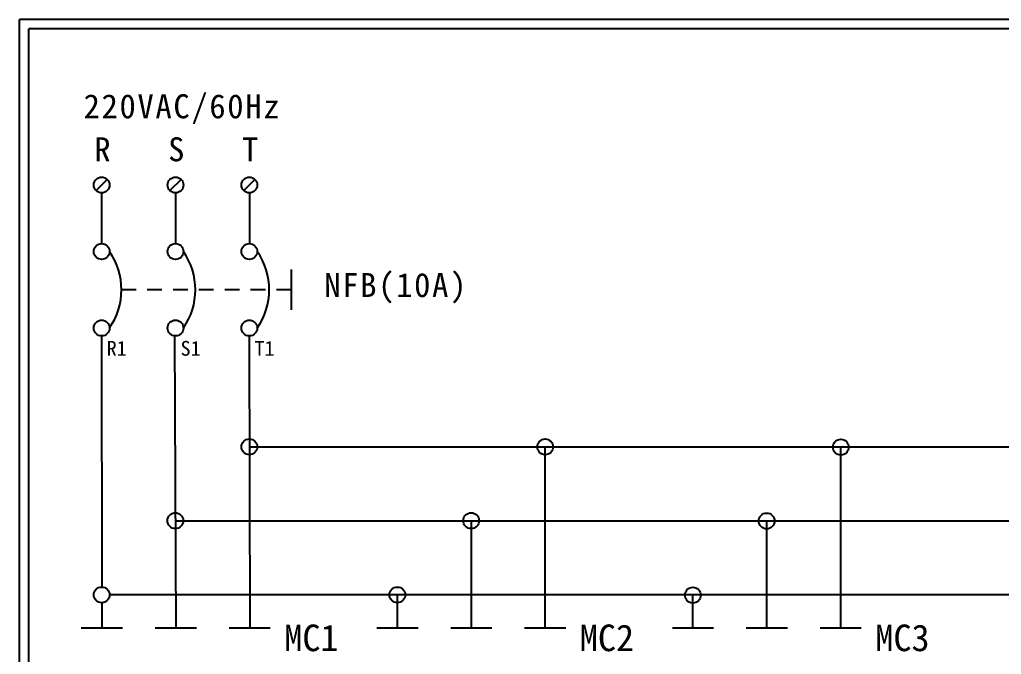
# Model space of a CAD drawing. Extents: x 10 to 297, y 3 to 207.
# Drawn here: x 10 to 142.9, y 121.1 to 207 of the extents above; entities that cross this region are included whole.
import ezdxf

# ---------------------------------------------------------------- set-up
doc = ezdxf.new("R2010")
doc.units = 0
doc.linetypes.add('HIDDEN9', pattern=[3.5, 2, -1.5])
doc.layers.get('0').update_dxf_attribs({"linetype": 'CONTINUOUS'})
doc.layers.add('圖框層', color=7, linetype='CONTINUOUS')
doc.layers.add('標尺寸層', color=3, linetype='CONTINUOUS')
doc.styles.add('STSL', font='kaiu.ttf')
doc.styles.add('標楷體', font='kaiu.ttf')

msp = doc.modelspace()

# ---------------------------------------------------------------- linework, layer by layer
for p, q in [((21.85, 185.35), (20.34, 183.83)), ((31.85, 185.35), (30.34, 183.83)), ((41.85, 185.35), (40.34, 183.83)), ((21.1, 164.1), (21.12, 130.19)), ((30.97, 164.17), (31.14, 124.67)), ((41.08, 164.16), (41.14, 124.67)), ((290.72, 149.12), (41.1, 149.12)), ((290.72, 139.12), (31.08, 139.12)), ((290.72, 129.12), (22.17, 129.12)), ((21.12, 128.05), (21.14, 124.67))]:
    msp.add_line(p, q)
at = {"color": 7, "linetype": 'HIDDEN9'}
msp.add_line((46.76, 170.41), (23.79, 170.41), dxfattribs=at)
for centre in [(21.1, 184.59), (31.1, 184.59), (41.1, 184.59), (21.1, 175.59), (31.1, 175.59), (41.1, 175.59), (21.1, 165.23), (31.1, 165.23), (41.1, 165.23), (41.1, 149.15), (81.14, 149.15), (121.14, 149.12), (31.08, 139.16), (71.11, 139.16), (111.11, 139.13), (21.1, 129.12), (61.13, 129.12), (101.13, 129.09)]:
    msp.add_circle(centre, 1.07)
at = {"color": 7}
for centre in [(14.74, 170.41), (24.74, 170.41), (34.74, 170.41)]:
    msp.add_arc(centre, 9.05, 325.1286, 34.8714, dxfattribs=at)
at = {"layer": '圖框層', "color": 7}
for p, q in [((297, 206.97), (10, 206.97)), ((10, 3), (10, 206.97)), ((295.75, 205.72), (11.25, 205.72)), ((11.25, 4.25), (11.25, 205.72))]:
    msp.add_line(p, q, dxfattribs=at)
at = {"layer": '標尺寸層', "color": 7}
for p, q in [((21.1, 183.52), (21.1, 176.66)), ((31.1, 183.52), (31.1, 176.66)), ((41.1, 183.52), (41.1, 176.66)), ((46.76, 173.14), (46.76, 167.68)), ((21.1, 164.16), (21.1, 164.1)), ((31.1, 164.16), (31.1, 164.1)), ((41.1, 164.16), (41.1, 164.1)), ((81.14, 124.67), (81.14, 149.12)), ((121.14, 124.67), (121.14, 149.12)), ((71.14, 124.67), (71.14, 139.12)), ((111.14, 124.67), (111.14, 139.12)), ((61.14, 124.67), (61.14, 129.12)), ((101.14, 124.67), (101.14, 129.12)), ((18.35, 124.67), (23.92, 124.67)), ((28.35, 124.67), (33.92, 124.67)), ((38.35, 124.67), (43.92, 124.67)), ((58.35, 124.67), (63.92, 124.67)), ((68.35, 124.67), (73.92, 124.67)), ((78.35, 124.67), (83.92, 124.67)), ((98.35, 124.67), (103.92, 124.67)), ((108.35, 124.67), (113.92, 124.67)), ((118.35, 124.67), (123.92, 124.67))]:
    msp.add_line(p, q, dxfattribs=at)

# ---------------------------------------------------------------- texts
at = {"color": 0, "char_height": 3.25, "style": '標楷體'}
for s, insert, width, attachment_point in [('\\pt6.5;{\\T1.1;220VAC/60Hz}', (18.65, 196.87), 35.213, 1), ('\\pt6.5;{\\T1.1;R}', (20.1, 191.05), 2, 1), ('\\pt6.5;{\\T1.1;S}', (30.1, 191.05), 2, 1), ('\\pt6.5;{\\T1.1;T}', (40.1, 191.05), 2, 1), ('\\pt6.5;{\\T1.1;NFB(10A)}', (60.96, 172.68), 24.6072, 2)]:
    msp.add_mtext(s, dxfattribs=dict(at, insert=insert, width=width, attachment_point=attachment_point))
at = {"layer": '圖框層', "color": 4, "style": 'STSL'}
for s, height, p in [('R1', 2, (21.78, 161.49)), ('S1', 2, (31.78, 161.49)), ('T1', 2, (41.78, 161.49)), ('MC1', 3.6, (45.82, 121.51)), ('MC2', 3.6, (85.82, 121.51)), ('MC3', 3.6, (125.82, 121.51))]:
    msp.add_text(s, height=height, dxfattribs=at).set_placement(p)

doc.saveas('drawing.dxf')
